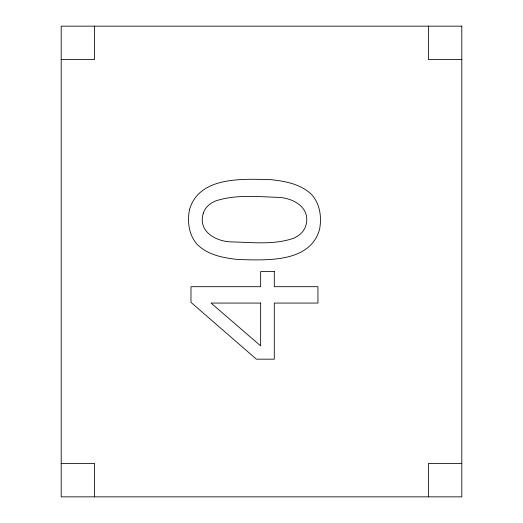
<?xml version="1.0" encoding="UTF-8"?>
<svg xmlns="http://www.w3.org/2000/svg" width="523" height="523" viewBox="0 0 523 523"><rect width="100%" height="100%" fill="white"/><g stroke="black" fill="none" stroke-linecap="round" stroke-linejoin="round"><path stroke-width="0.78" d="M61.204 59.53L94.585 59.53L94.585 26.15M461.796 59.53L428.415 59.53L428.415 26.15M61.204 463.47L94.585 463.47L94.585 496.85M461.796 463.47L428.415 463.47L428.415 496.85M189.45 209.795C187.208 221.837 188.849 235.245 197.367 244.601C208.239 255.302 223.981 258.009 238.56 259.552C266.122 260.153 310.106 263.174 319.566 229.375C321.802 217.326 320.148 203.905 311.59 194.569C300.686 183.9 284.963 181.161 270.378 179.618C242.822 178.971 199.021 176.166 189.45 209.795M203.329 213.096C197.459 231.735 216.391 241.848 232.245 241.927C252.374 242.384 273.411 244.98 292.873 238.514C298.574 236.259 303.647 232.205 305.635 226.224C311.61 207.69 292.985 197.557 277.183 197.328C256.773 196.648 235.448 194.425 215.705 200.91C210.154 203.205 205.206 207.206 203.329 213.096M461.796 26.15L61.204 26.15L61.204 496.85L461.796 496.85L461.796 26.15M274.287 271.6L260.644 271.6L260.644 286.696L190.98 286.696L190.98 302.379L256.381 359.17L274.287 359.17L274.287 303.065L317.945 303.065L317.945 286.696L274.287 286.696L274.287 271.6M260.644 303.065L211.017 303.065L260.644 345.866L260.644 303.065"/></g></svg>
